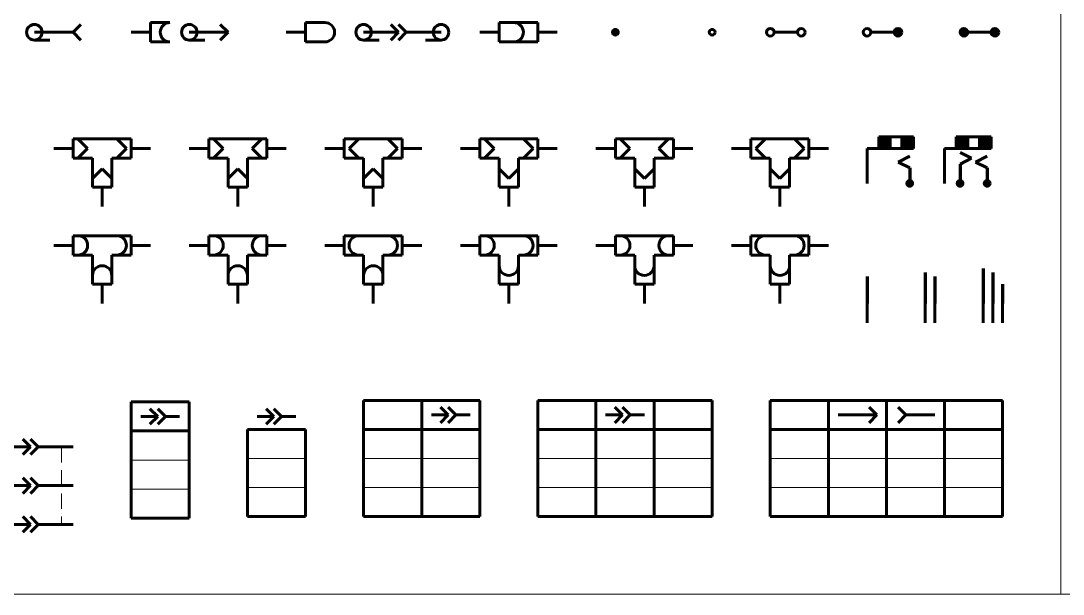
# Model space of a CAD drawing. Header units: millimetres. Extents: x 0 to 6510, y 0 to 297.
# Drawn here: x 4141.5 to 4410.6, y 0 to 147.9 of the extents above; entities that cross this region are included whole.
import ezdxf

# ---------------------------------------------------------------- set-up
doc = ezdxf.new("R2010")
doc.units = ezdxf.units.MM
for name, pattern in [('K5LT_BASIC', [0]), ('K5LT_DASHED', [6, 4, -2]), ('K5LT_REINFORCED', [0]), ('K5LT_THIN', [0])]:
    doc.linetypes.add(name, pattern=pattern)
doc.styles.add('KTEXTSTYLE', font='GOST_AU.SHX', dxfattribs={"width": 0.96, "height": 5})

# ---------------------------------------------------------------- blocks, each defined once
blk = doc.blocks.new('U683')
at = {"color": 150, "linetype": 'K5LT_BASIC', "lineweight": 60, "true_color": 0x0080ff}
for p, q in [((4157, 147), (4155, 145)), ((4145, 145), (4155, 145)), ((4145, 143), (4149, 143)), ((4155, 145), (4157, 143))]:
    blk.add_line(p, q, dxfattribs=at)
blk.add_circle((4145, 145), 2, dxfattribs=at)
blk = doc.blocks.new('U684')
at = {"color": 150, "linetype": 'K5LT_BASIC', "lineweight": 60, "true_color": 0x0080ff}
for p, q in [((4193, 147), (4195, 145)), ((4185, 145), (4195, 145)), ((4185, 143), (4189, 143)), ((4195, 145), (4193, 143))]:
    blk.add_line(p, q, dxfattribs=at)
blk.add_circle((4185, 145), 2, dxfattribs=at)
blk = doc.blocks.new('U685')
at = {"color": 150, "linetype": 'K5LT_BASIC', "lineweight": 60, "true_color": 0x0080ff}
for p, q in [((4237, 147), (4239, 145)), ((4239, 147), (4241, 145)), ((4230, 145), (4239, 145)), ((4230, 143), (4234, 143)), ((4239, 145), (4237, 143)), ((4241, 145), (4239, 143)), ((4250, 145), (4241, 145)), ((4250, 143), (4246, 143))]:
    blk.add_line(p, q, dxfattribs=at)
for centre in [(4230, 145), (4250, 145)]:
    blk.add_circle(centre, 2, dxfattribs=at)
blk = doc.blocks.new('U686')
at = {"color": 150, "linetype": 'K5LT_BASIC', "lineweight": 60, "true_color": 0x0080ff}
for p, q in [((4180, 147.5), (4175, 147.5)), ((4175, 147.5), (4175, 142.5)), ((4170, 145), (4175, 145)), ((4175, 142.5), (4180, 142.5))]:
    blk.add_line(p, q, dxfattribs=at)
blk.add_arc((4180, 145), 2.5, 90, 270, dxfattribs=at)
blk = doc.blocks.new('U687')
at = {"color": 150, "linetype": 'K5LT_BASIC', "lineweight": 60, "true_color": 0x0080ff}
for p, q in [((4220, 147.5), (4215, 147.5)), ((4215, 147.5), (4215, 142.5)), ((4210, 145), (4215, 145)), ((4215, 142.5), (4220, 142.5))]:
    blk.add_line(p, q, dxfattribs=at)
blk.add_arc((4220, 145), 2.5, 270, 90, dxfattribs=at)
blk = doc.blocks.new('U688')
at = {"color": 150, "linetype": 'K5LT_BASIC', "lineweight": 60, "true_color": 0x0080ff}
for p, q in [((4265, 147.5), (4275, 147.5)), ((4265, 142.5), (4265, 147.5)), ((4275, 147.5), (4275, 142.5)), ((4260, 145), (4265, 145)), ((4275, 145), (4280, 145)), ((4275, 142.5), (4265, 142.5))]:
    blk.add_line(p, q, dxfattribs=at)
blk.add_arc((4268.75, 145), 2.5, 270, 90, dxfattribs=at)
blk = doc.blocks.new('U689')
at = {"color": 150, "linetype": 'K5LT_BASIC', "lineweight": 60, "true_color": 0x0080ff}
blk.add_line((4342, 145), (4336, 145), dxfattribs=at)
for centre in [(4335, 145), (4343, 145)]:
    blk.add_circle(centre, 1, dxfattribs=at)
blk = doc.blocks.new('U690')
at = {"true_color": 0x0000ff}
blk.add_hatch(color=5, dxfattribs=at).paths.add_polyline_path([(4369, 145), (4368.71, 145.71), (4368, 146), (4367.29, 145.71), (4367, 145), (4367.29, 144.29), (4368, 144), (4368.71, 144.29)])
at = {"color": 150, "linetype": 'K5LT_BASIC', "lineweight": 60, "true_color": 0x0080ff}
blk.add_line((4367, 145), (4361, 145), dxfattribs=at)
for centre in [(4360, 145), (4368, 145)]:
    blk.add_circle(centre, 1, dxfattribs=at)
blk = doc.blocks.new('U691')
at = {"true_color": 0x0000ff}
for points in [[(4386, 145), (4385.71, 145.71), (4385, 146), (4384.29, 145.71), (4384, 145), (4384.29, 144.29), (4385, 144), (4385.71, 144.29)], [(4394, 145), (4393.71, 145.71), (4393, 146), (4392.29, 145.71), (4392, 145), (4392.29, 144.29), (4393, 144), (4393.71, 144.29)]]:
    blk.add_hatch(color=5, dxfattribs=at).paths.add_polyline_path(points)
at = {"color": 150, "linetype": 'K5LT_BASIC', "lineweight": 60, "true_color": 0x0080ff}
blk.add_line((4392, 145), (4386, 145), dxfattribs=at)
for centre in [(4385, 145), (4393, 145)]:
    blk.add_circle(centre, 1, dxfattribs=at)
blk = doc.blocks.new('U692')
at = {"true_color": 0x0000ff}
blk.add_hatch(color=5, dxfattribs=at).paths.add_polyline_path([(4295.75, 145), (4295.53, 145.53), (4295, 145.75), (4294.47, 145.53), (4294.25, 145), (4294.47, 144.47), (4295, 144.25), (4295.53, 144.47)])
at = {"color": 150, "linetype": 'K5LT_BASIC', "lineweight": 60, "true_color": 0x0080ff}
blk.add_circle((4295, 145), 0.75, dxfattribs=at)
blk = doc.blocks.new('U693')
at = {"color": 150, "linetype": 'K5LT_BASIC', "lineweight": 60, "true_color": 0x0080ff}
blk.add_circle((4320, 145), 0.75, dxfattribs=at)
blk = doc.blocks.new('U706')
at = {"color": 150, "linetype": 'K5LT_BASIC', "lineweight": 60, "true_color": 0x0080ff}
for p, q in [((4155, 117.5), (4170, 117.5)), ((4155, 112.5), (4155, 117.5)), ((4158.75, 115), (4156.25, 117.5)), ((4168.75, 115), (4166.25, 117.5)), ((4170, 117.5), (4170, 112.5)), ((4150, 115), (4155, 115)), ((4158.75, 115), (4156.25, 112.5)), ((4168.75, 115), (4166.25, 112.5)), ((4170, 115), (4175, 115)), ((4160, 112.5), (4155, 112.5)), ((4160, 105), (4160, 112.5)), ((4170, 112.5), (4165, 112.5)), ((4165, 112.5), (4165, 105)), ((4162.5, 109.75), (4160, 107.25)), ((4162.5, 109.75), (4165, 107.25)), ((4165, 105), (4160, 105)), ((4162.5, 105), (4162.5, 100))]:
    blk.add_line(p, q, dxfattribs=at)
blk = doc.blocks.new('U707')
at = {"color": 150, "linetype": 'K5LT_BASIC', "lineweight": 60, "true_color": 0x0080ff}
for p, q in [((4155, 92.5), (4170, 92.5)), ((4155, 87.5), (4155, 92.5)), ((4170, 92.5), (4170, 87.5)), ((4150, 90), (4155, 90)), ((4170, 90), (4175, 90)), ((4160, 87.5), (4155, 87.5)), ((4160, 80), (4160, 87.5)), ((4170, 87.5), (4165, 87.5)), ((4165, 87.5), (4165, 80)), ((4165, 80), (4160, 80)), ((4162.5, 80), (4162.5, 75))]:
    blk.add_line(p, q, dxfattribs=at)
for centre, start, end in [((4156.25, 90), 270, 90), ((4166.25, 90), 270, 90), ((4162.5, 82.25), 0, 180)]:
    blk.add_arc(centre, 2.5, start, end, dxfattribs=at)
blk = doc.blocks.new('U708')
at = {"color": 150, "linetype": 'K5LT_BASIC', "lineweight": 60, "true_color": 0x0080ff}
for p, q in [((4190, 117.5), (4205, 117.5)), ((4190, 112.5), (4190, 117.5)), ((4193.75, 115), (4191.25, 117.5)), ((4201.25, 115), (4203.75, 117.5)), ((4205, 117.5), (4205, 112.5)), ((4185, 115), (4190, 115)), ((4193.75, 115), (4191.25, 112.5)), ((4201.25, 115), (4203.75, 112.5)), ((4205, 115), (4210, 115)), ((4195, 112.5), (4190, 112.5)), ((4195, 105), (4195, 112.5)), ((4205, 112.5), (4200, 112.5)), ((4200, 112.5), (4200, 105)), ((4197.5, 109.75), (4195, 107.25)), ((4197.5, 109.75), (4200, 107.25)), ((4200, 105), (4195, 105)), ((4197.5, 105), (4197.5, 100))]:
    blk.add_line(p, q, dxfattribs=at)
blk = doc.blocks.new('U709')
at = {"color": 150, "linetype": 'K5LT_BASIC', "lineweight": 60, "true_color": 0x0080ff}
for p, q in [((4190, 92.5), (4205, 92.5)), ((4190, 87.5), (4190, 92.5)), ((4205, 92.5), (4205, 87.5)), ((4185, 90), (4190, 90)), ((4205, 90), (4210, 90)), ((4195, 87.5), (4190, 87.5)), ((4195, 80), (4195, 87.5)), ((4205, 87.5), (4200, 87.5)), ((4200, 87.5), (4200, 80)), ((4200, 80), (4195, 80)), ((4197.5, 80), (4197.5, 75))]:
    blk.add_line(p, q, dxfattribs=at)
for centre, start, end in [((4191.25, 90), 270, 90), ((4203.75, 90), 90, 270), ((4197.5, 82.25), 0, 180)]:
    blk.add_arc(centre, 2.5, start, end, dxfattribs=at)
blk = doc.blocks.new('U710')
at = {"color": 150, "linetype": 'K5LT_BASIC', "lineweight": 60, "true_color": 0x0080ff}
for p, q in [((4225, 117.5), (4240, 117.5)), ((4225, 112.5), (4225, 117.5)), ((4226.25, 115), (4228.75, 117.5)), ((4238.75, 115), (4236.25, 117.5)), ((4240, 117.5), (4240, 112.5)), ((4220, 115), (4225, 115)), ((4226.25, 115), (4228.75, 112.5)), ((4238.75, 115), (4236.25, 112.5)), ((4240, 115), (4245, 115)), ((4230, 112.5), (4225, 112.5)), ((4230, 105), (4230, 112.5)), ((4240, 112.5), (4235, 112.5)), ((4235, 112.5), (4235, 105)), ((4232.5, 109.75), (4230, 107.25)), ((4232.5, 109.75), (4235, 107.25)), ((4235, 105), (4230, 105)), ((4232.5, 105), (4232.5, 100))]:
    blk.add_line(p, q, dxfattribs=at)
blk = doc.blocks.new('U711')
at = {"color": 150, "linetype": 'K5LT_BASIC', "lineweight": 60, "true_color": 0x0080ff}
for p, q in [((4225, 92.5), (4240, 92.5)), ((4225, 87.5), (4225, 92.5)), ((4240, 92.5), (4240, 87.5)), ((4220, 90), (4225, 90)), ((4240, 90), (4245, 90)), ((4230, 87.5), (4225, 87.5)), ((4230, 80), (4230, 87.5)), ((4240, 87.5), (4235, 87.5)), ((4235, 87.5), (4235, 80)), ((4235, 80), (4230, 80)), ((4232.5, 80), (4232.5, 75))]:
    blk.add_line(p, q, dxfattribs=at)
for centre, start, end in [((4228.75, 90), 90, 270), ((4236.25, 90), 270, 90), ((4232.5, 82.25), 0, 180)]:
    blk.add_arc(centre, 2.5, start, end, dxfattribs=at)
blk = doc.blocks.new('U712')
at = {"color": 150, "linetype": 'K5LT_BASIC', "lineweight": 60, "true_color": 0x0080ff}
for p, q in [((4260, 117.5), (4275, 117.5)), ((4260, 112.5), (4260, 117.5)), ((4263.75, 115), (4261.25, 117.5)), ((4273.75, 115), (4271.25, 117.5)), ((4275, 117.5), (4275, 112.5)), ((4255, 115), (4260, 115)), ((4263.75, 115), (4261.25, 112.5)), ((4273.75, 115), (4271.25, 112.5)), ((4275, 115), (4280, 115)), ((4265, 112.5), (4260, 112.5)), ((4265, 105), (4265, 112.5)), ((4275, 112.5), (4270, 112.5)), ((4270, 112.5), (4270, 105)), ((4267.5, 107.25), (4265, 109.75)), ((4267.5, 107.25), (4270, 109.75)), ((4270, 105), (4265, 105)), ((4267.5, 105), (4267.5, 100))]:
    blk.add_line(p, q, dxfattribs=at)
blk = doc.blocks.new('U713')
at = {"color": 150, "linetype": 'K5LT_BASIC', "lineweight": 60, "true_color": 0x0080ff}
for p, q in [((4260, 92.5), (4275, 92.5)), ((4260, 87.5), (4260, 92.5)), ((4275, 92.5), (4275, 87.5)), ((4255, 90), (4260, 90)), ((4275, 90), (4280, 90)), ((4265, 87.5), (4260, 87.5)), ((4265, 80), (4265, 87.5)), ((4275, 87.5), (4270, 87.5)), ((4270, 87.5), (4270, 80)), ((4270, 80), (4265, 80)), ((4267.5, 80), (4267.5, 75))]:
    blk.add_line(p, q, dxfattribs=at)
for centre, start, end in [((4261.25, 90), 270, 90), ((4271.25, 90), 270, 90), ((4267.5, 84.75), 180, 0)]:
    blk.add_arc(centre, 2.5, start, end, dxfattribs=at)
blk = doc.blocks.new('U714')
at = {"color": 150, "linetype": 'K5LT_BASIC', "lineweight": 60, "true_color": 0x0080ff}
for p, q in [((4295, 117.5), (4310, 117.5)), ((4295, 112.5), (4295, 117.5)), ((4298.75, 115), (4296.25, 117.5)), ((4306.25, 115), (4308.75, 117.5)), ((4310, 117.5), (4310, 112.5)), ((4290, 115), (4295, 115)), ((4298.75, 115), (4296.25, 112.5)), ((4306.25, 115), (4308.75, 112.5)), ((4310, 115), (4315, 115)), ((4300, 112.5), (4295, 112.5)), ((4300, 105), (4300, 112.5)), ((4310, 112.5), (4305, 112.5)), ((4305, 112.5), (4305, 105)), ((4302.5, 107.25), (4300, 109.75)), ((4302.5, 107.25), (4305, 109.75)), ((4305, 105), (4300, 105)), ((4302.5, 105), (4302.5, 100))]:
    blk.add_line(p, q, dxfattribs=at)
blk = doc.blocks.new('U715')
at = {"color": 150, "linetype": 'K5LT_BASIC', "lineweight": 60, "true_color": 0x0080ff}
for p, q in [((4295, 92.5), (4310, 92.5)), ((4295, 87.5), (4295, 92.5)), ((4310, 92.5), (4310, 87.5)), ((4290, 90), (4295, 90)), ((4310, 90), (4315, 90)), ((4300, 87.5), (4295, 87.5)), ((4300, 80), (4300, 87.5)), ((4310, 87.5), (4305, 87.5)), ((4305, 87.5), (4305, 80)), ((4305, 80), (4300, 80)), ((4302.5, 80), (4302.5, 75))]:
    blk.add_line(p, q, dxfattribs=at)
for centre, start, end in [((4296.25, 90), 270, 90), ((4308.75, 90), 90, 270), ((4302.5, 84.75), 180, 0)]:
    blk.add_arc(centre, 2.5, start, end, dxfattribs=at)
blk = doc.blocks.new('U716')
at = {"color": 150, "linetype": 'K5LT_BASIC', "lineweight": 60, "true_color": 0x0080ff}
for p, q in [((4330, 117.5), (4345, 117.5)), ((4330, 112.5), (4330, 117.5)), ((4331.25, 115), (4333.75, 117.5)), ((4343.75, 115), (4341.25, 117.5)), ((4345, 117.5), (4345, 112.5)), ((4325, 115), (4330, 115)), ((4331.25, 115), (4333.75, 112.5)), ((4343.75, 115), (4341.25, 112.5)), ((4345, 115), (4350, 115)), ((4335, 112.5), (4330, 112.5)), ((4335, 105), (4335, 112.5)), ((4345, 112.5), (4340, 112.5)), ((4340, 112.5), (4340, 105)), ((4337.5, 107.25), (4335, 109.75)), ((4337.5, 107.25), (4340, 109.75)), ((4340, 105), (4335, 105)), ((4337.5, 105), (4337.5, 100))]:
    blk.add_line(p, q, dxfattribs=at)
blk = doc.blocks.new('U717')
at = {"color": 150, "linetype": 'K5LT_BASIC', "lineweight": 60, "true_color": 0x0080ff}
for p, q in [((4330, 92.5), (4345, 92.5)), ((4330, 87.5), (4330, 92.5)), ((4345, 92.5), (4345, 87.5)), ((4325, 90), (4330, 90)), ((4345, 90), (4350, 90)), ((4335, 87.5), (4330, 87.5)), ((4335, 80), (4335, 87.5)), ((4345, 87.5), (4340, 87.5)), ((4340, 87.5), (4340, 80)), ((4340, 80), (4335, 80)), ((4337.5, 80), (4337.5, 75))]:
    blk.add_line(p, q, dxfattribs=at)
for centre, start, end in [((4333.75, 90), 90, 270), ((4341.25, 90), 270, 90), ((4337.5, 84.75), 180, 0)]:
    blk.add_arc(centre, 2.5, start, end, dxfattribs=at)
blk = doc.blocks.new('U718')
at = {"true_color": 0x0000ff}
for points in [[(4366, 115), (4366, 118), (4363, 118), (4363, 115)], [(4372, 115), (4372, 118), (4369, 118), (4369, 115)], [(4371.75, 106), (4371.53, 106.53), (4371, 106.75), (4370.47, 106.53), (4370.25, 106), (4370.47, 105.47), (4371, 105.25), (4371.53, 105.47)]]:
    blk.add_hatch(color=5, dxfattribs=at).paths.add_polyline_path(points)
at = {"color": 150, "linetype": 'K5LT_BASIC', "lineweight": 60, "true_color": 0x0080ff}
for p, q in [((4372, 118), (4363, 118)), ((4363, 118), (4363, 115)), ((4366, 115), (4366, 118)), ((4369, 118), (4369, 115)), ((4372, 115), (4372, 118)), ((4360, 106), (4360, 115)), ((4360, 115), (4372, 115))]:
    blk.add_line(p, q, dxfattribs=at)
at = {"color": 134, "linetype": 'K5LT_REINFORCED', "lineweight": 100, "true_color": 0x009696}
for p, q in [((4371, 113), (4368, 111.5)), ((4368, 111.5), (4371, 110)), ((4371, 110), (4371, 106))]:
    blk.add_line(p, q, dxfattribs=at)
at = {"color": 150, "linetype": 'K5LT_BASIC', "lineweight": 60, "true_color": 0x0080ff}
blk.add_circle((4371, 106), 0.75, dxfattribs=at)
blk = doc.blocks.new('U719')
at = {"true_color": 0x0000ff}
for points in [[(4386, 115), (4386, 118), (4383, 118), (4383, 115)], [(4392, 115), (4392, 118), (4389, 118), (4389, 115)], [(4384.75, 106), (4384.53, 106.53), (4384, 106.75), (4383.47, 106.53), (4383.25, 106), (4383.47, 105.47), (4384, 105.25), (4384.53, 105.47)], [(4391.75, 106), (4391.53, 106.53), (4391, 106.75), (4390.47, 106.53), (4390.25, 106), (4390.47, 105.47), (4391, 105.25), (4391.53, 105.47)]]:
    blk.add_hatch(color=5, dxfattribs=at).paths.add_polyline_path(points)
at = {"color": 150, "linetype": 'K5LT_BASIC', "lineweight": 60, "true_color": 0x0080ff}
for p, q in [((4392, 118), (4383, 118)), ((4383, 118), (4383, 115)), ((4386, 115), (4386, 118)), ((4389, 118), (4389, 115)), ((4392, 115), (4392, 118)), ((4380, 106), (4380, 115)), ((4380, 115), (4392, 115))]:
    blk.add_line(p, q, dxfattribs=at)
at = {"color": 134, "linetype": 'K5LT_REINFORCED', "lineweight": 100, "true_color": 0x009696}
for p, q in [((4384, 114), (4387, 112.5)), ((4387, 112.5), (4384, 111)), ((4384, 111), (4384, 106)), ((4391, 113), (4388, 111.5)), ((4388, 111.5), (4391, 110)), ((4391, 110), (4391, 106))]:
    blk.add_line(p, q, dxfattribs=at)
at = {"color": 150, "linetype": 'K5LT_BASIC', "lineweight": 60, "true_color": 0x0080ff}
for centre in [(4384, 106), (4391, 106)]:
    blk.add_circle(centre, 0.75, dxfattribs=at)
blk = doc.blocks.new('U730')
at = {"color": 150, "linetype": 'K5LT_BASIC', "lineweight": 60, "true_color": 0x0080ff}
for p, q in [((4135, 38), (4144, 38)), ((4142, 40), (4144, 38)), ((4144, 38), (4142, 36)), ((4144, 40), (4146, 38)), ((4146, 38), (4144, 36)), ((4155, 38), (4146, 38)), ((4142, 30), (4144, 28)), ((4144, 30), (4146, 28)), ((4135, 28), (4144, 28)), ((4144, 28), (4142, 26)), ((4146, 28), (4144, 26)), ((4155, 28), (4146, 28)), ((4142, 20), (4144, 18)), ((4144, 20), (4146, 18)), ((4135, 18), (4144, 18)), ((4144, 18), (4142, 16)), ((4146, 18), (4144, 16)), ((4155, 18), (4146, 18))]:
    blk.add_line(p, q, dxfattribs=at)
at = {"color": 7, "linetype": 'K5LT_DASHED', "lineweight": 18}
for p, q in [((4138, 38), (4138, 18)), ((4152, 38), (4152, 18))]:
    blk.add_line(p, q, dxfattribs=at)
blk = doc.blocks.new('U732')
at = {"color": 150, "linetype": 'K5LT_BASIC', "lineweight": 60, "true_color": 0x0080ff}
for p, q in [((4170, 49.61), (4185, 49.61)), ((4170, 42.11), (4170, 49.61)), ((4185, 42.11), (4185, 49.61)), ((4170, 19.61), (4170, 42.11)), ((4170, 42.11), (4185, 42.11)), ((4185, 19.61), (4185, 42.11)), ((4170, 19.61), (4185, 19.61))]:
    blk.add_line(p, q, dxfattribs=at)
at = {"color": 7, "linetype": 'K5LT_THIN', "lineweight": 18}
for p, q in [((4170, 34.61), (4185, 34.61)), ((4170, 27.11), (4185, 27.11))]:
    blk.add_line(p, q, dxfattribs=at)
blk = doc.blocks.new('U733')
at = {"color": 150, "linetype": 'K5LT_BASIC', "lineweight": 60, "true_color": 0x0080ff}
for p, q in [((4172.5, 45.86), (4176.83, 45.86)), ((4174.83, 47.86), (4176.83, 45.86)), ((4176.83, 45.86), (4174.83, 43.86)), ((4176.83, 47.86), (4178.83, 45.86)), ((4178.83, 45.86), (4176.83, 43.86)), ((4182.5, 45.86), (4178.83, 45.86))]:
    blk.add_line(p, q, dxfattribs=at)
blk = doc.blocks.new('U731')
for name in ['U732', 'U733']:
    blk.add_blockref(name, (0, 0))
blk = doc.blocks.new('U735')
at = {"color": 150, "linetype": 'K5LT_BASIC', "lineweight": 60, "true_color": 0x0080ff}
for p, q in [((4230, 50), (4260, 50)), ((4230, 42.5), (4230, 50)), ((4245, 42.5), (4245, 50)), ((4260, 42.5), (4260, 50)), ((4230, 20), (4230, 42.5)), ((4230, 42.5), (4245, 42.5)), ((4245, 20), (4245, 42.5)), ((4245, 42.5), (4260, 42.5)), ((4260, 20), (4260, 42.5)), ((4230, 20), (4245, 20)), ((4245, 20), (4260, 20))]:
    blk.add_line(p, q, dxfattribs=at)
at = {"color": 7, "linetype": 'K5LT_THIN', "lineweight": 18}
for p, q in [((4230, 35), (4245, 35)), ((4245, 35), (4260, 35)), ((4230, 27.5), (4245, 27.5)), ((4245, 27.5), (4260, 27.5))]:
    blk.add_line(p, q, dxfattribs=at)
blk = doc.blocks.new('U736')
at = {"color": 150, "linetype": 'K5LT_BASIC', "lineweight": 60, "true_color": 0x0080ff}
for p, q in [((4247.5, 46.25), (4251.83, 46.25)), ((4249.83, 48.25), (4251.83, 46.25)), ((4251.83, 46.25), (4249.83, 44.25)), ((4251.83, 48.25), (4253.83, 46.25)), ((4253.83, 46.25), (4251.83, 44.25)), ((4257.5, 46.25), (4253.83, 46.25))]:
    blk.add_line(p, q, dxfattribs=at)
blk = doc.blocks.new('U734')
for name in ['U735', 'U736']:
    blk.add_blockref(name, (0, 0))
blk = doc.blocks.new('U738')
at = {"color": 150, "linetype": 'K5LT_BASIC', "lineweight": 60, "true_color": 0x0080ff}
for p, q in [((4275, 50), (4320, 50)), ((4275, 42.5), (4275, 50)), ((4290, 42.5), (4290, 50)), ((4305, 42.5), (4305, 50)), ((4320, 42.5), (4320, 50)), ((4275, 20), (4275, 42.5)), ((4275, 42.5), (4290, 42.5)), ((4290, 20), (4290, 42.5)), ((4290, 42.5), (4320, 42.5)), ((4305, 35), (4305, 42.5)), ((4320, 20), (4320, 42.5)), ((4305, 27.5), (4305, 35)), ((4305, 20), (4305, 27.5)), ((4275, 20), (4290, 20)), ((4290, 20), (4320, 20))]:
    blk.add_line(p, q, dxfattribs=at)
at = {"color": 7, "linetype": 'K5LT_THIN', "lineweight": 18}
for p, q in [((4275, 35), (4290, 35)), ((4290, 35), (4320, 35)), ((4275, 27.5), (4290, 27.5)), ((4290, 27.5), (4320, 27.5))]:
    blk.add_line(p, q, dxfattribs=at)
blk = doc.blocks.new('U739')
at = {"color": 150, "linetype": 'K5LT_BASIC', "lineweight": 60, "true_color": 0x0080ff}
for p, q in [((4292.5, 46.25), (4296.83, 46.25)), ((4294.83, 48.25), (4296.83, 46.25)), ((4296.83, 46.25), (4294.83, 44.25)), ((4296.83, 48.25), (4298.83, 46.25)), ((4298.83, 46.25), (4296.83, 44.25)), ((4302.5, 46.25), (4298.83, 46.25))]:
    blk.add_line(p, q, dxfattribs=at)
blk = doc.blocks.new('U737')
for name in ['U738', 'U739']:
    blk.add_blockref(name, (0, 0))
blk = doc.blocks.new('U741')
at = {"color": 150, "linetype": 'K5LT_BASIC', "lineweight": 60, "true_color": 0x0080ff}
for p, q in [((4335, 50), (4395, 50)), ((4335, 42.5), (4335, 50)), ((4350, 42.5), (4350, 50)), ((4365, 42.5), (4365, 50)), ((4380, 42.5), (4380, 50)), ((4395, 42.5), (4395, 50)), ((4335, 20), (4335, 42.5)), ((4335, 42.5), (4350, 42.5)), ((4350, 20), (4350, 42.5)), ((4350, 42.5), (4395, 42.5)), ((4365, 35), (4365, 42.5)), ((4380, 35), (4380, 42.5)), ((4395, 20), (4395, 42.5)), ((4365, 27.5), (4365, 35)), ((4380, 27.5), (4380, 35)), ((4365, 20), (4365, 27.5)), ((4380, 20), (4380, 27.5)), ((4335, 20), (4350, 20)), ((4350, 20), (4395, 20))]:
    blk.add_line(p, q, dxfattribs=at)
at = {"color": 7, "linetype": 'K5LT_THIN', "lineweight": 18}
for p, q in [((4335, 35), (4350, 35)), ((4350, 35), (4395, 35)), ((4335, 27.5), (4350, 27.5)), ((4350, 27.5), (4395, 27.5))]:
    blk.add_line(p, q, dxfattribs=at)
blk = doc.blocks.new('U742')
at = {"color": 150, "linetype": 'K5LT_BASIC', "lineweight": 60, "true_color": 0x0080ff}
for p, q in [((4352.5, 46.25), (4362.5, 46.25)), ((4360.5, 48.25), (4362.5, 46.25)), ((4362.5, 46.25), (4360.5, 44.25))]:
    blk.add_line(p, q, dxfattribs=at)
blk = doc.blocks.new('U743')
at = {"color": 150, "linetype": 'K5LT_BASIC', "lineweight": 60, "true_color": 0x0080ff}
for p, q in [((4368, 48.25), (4370, 46.25)), ((4370, 46.25), (4368, 44.25)), ((4377.5, 46.25), (4370, 46.25))]:
    blk.add_line(p, q, dxfattribs=at)
blk = doc.blocks.new('U740')
for name in ['U741', 'U742', 'U743']:
    blk.add_blockref(name, (0, 0))
blk = doc.blocks.new('U744')
at = {"color": 134, "linetype": 'K5LT_REINFORCED', "lineweight": 100, "true_color": 0x009696}
blk.add_line((4360, 82), (4360, 75), dxfattribs=at)
at = {"color": 150, "linetype": 'K5LT_BASIC', "lineweight": 60, "true_color": 0x0080ff}
blk.add_line((4360, 75), (4360, 70), dxfattribs=at)
blk = doc.blocks.new('U745')
at = {"color": 134, "linetype": 'K5LT_REINFORCED', "lineweight": 100, "true_color": 0x009696}
for p, q in [((4375, 83), (4375, 75)), ((4377.5, 82), (4377.5, 75))]:
    blk.add_line(p, q, dxfattribs=at)
at = {"color": 150, "linetype": 'K5LT_BASIC', "lineweight": 60, "true_color": 0x0080ff}
for p, q in [((4375, 75), (4375, 70)), ((4377.5, 75), (4377.5, 70))]:
    blk.add_line(p, q, dxfattribs=at)
blk = doc.blocks.new('U746')
at = {"color": 134, "linetype": 'K5LT_REINFORCED', "lineweight": 100, "true_color": 0x009696}
for p, q in [((4390, 84), (4390, 75)), ((4392.5, 83), (4392.5, 75)), ((4395, 80), (4395, 75))]:
    blk.add_line(p, q, dxfattribs=at)
at = {"color": 150, "linetype": 'K5LT_BASIC', "lineweight": 60, "true_color": 0x0080ff}
for p, q in [((4390, 75), (4390, 70)), ((4392.5, 75), (4392.5, 70)), ((4395, 75), (4395, 70))]:
    blk.add_line(p, q, dxfattribs=at)
blk = doc.blocks.new('U783')
at = {"color": 150, "linetype": 'K5LT_BASIC', "lineweight": 60, "true_color": 0x0080ff}
for p, q in [((4200, 42.5), (4215, 42.5)), ((4200, 20), (4200, 42.5)), ((4215, 20), (4215, 42.5)), ((4200, 20), (4215, 20))]:
    blk.add_line(p, q, dxfattribs=at)
at = {"color": 7, "linetype": 'K5LT_THIN', "lineweight": 18}
for p, q in [((4200, 35), (4215, 35)), ((4200, 27.5), (4215, 27.5))]:
    blk.add_line(p, q, dxfattribs=at)
blk = doc.blocks.new('U785')
at = {"color": 150, "linetype": 'K5LT_BASIC', "lineweight": 60, "true_color": 0x0080ff}
for p, q in [((4202.5, 45.86), (4206.83, 45.86)), ((4204.83, 47.86), (4206.83, 45.86)), ((4206.83, 45.86), (4204.83, 43.86)), ((4206.83, 47.86), (4208.83, 45.86)), ((4208.83, 45.86), (4206.83, 43.86)), ((4212.5, 45.86), (4208.83, 45.86))]:
    blk.add_line(p, q, dxfattribs=at)
blk = doc.blocks.new('U784')
blk.add_blockref('U785', (0, 0))
blk = doc.blocks.new('U782')
for name in ['U784', 'U783']:
    blk.add_blockref(name, (0, 0))
blk = doc.blocks.new('U1438')
at = {"color": 7, "linetype": 'K5LT_THIN', "lineweight": 18}
for p, q in [((4410, 297), (4410, 0)), ((4410, 0), (3990, 0))]:
    blk.add_line(p, q, dxfattribs=at)
blk = doc.blocks.new('U1439')
at = {"color": 7, "linetype": 'K5LT_THIN', "lineweight": 18}
for p, q in [((4410, 0), (4410, 297)), ((4830, 0), (4410, 0))]:
    blk.add_line(p, q, dxfattribs=at)

msp = doc.modelspace()

# ---------------------------------------------------------------- block references
for name in ['U1438', 'U1439', 'U683', 'U686', 'U684', 'U687', 'U685', 'U688', 'U692', 'U693', 'U689', 'U690', 'U691', 'U706', 'U708', 'U710', 'U712', 'U714', 'U716', 'U718', 'U719', 'U707', 'U709', 'U711', 'U713', 'U715', 'U717', 'U746', 'U744', 'U745', 'U731', 'U734', 'U737', 'U740', 'U782', 'U730']:
    msp.add_blockref(name, (0, 0))

doc.saveas('drawing.dxf')
